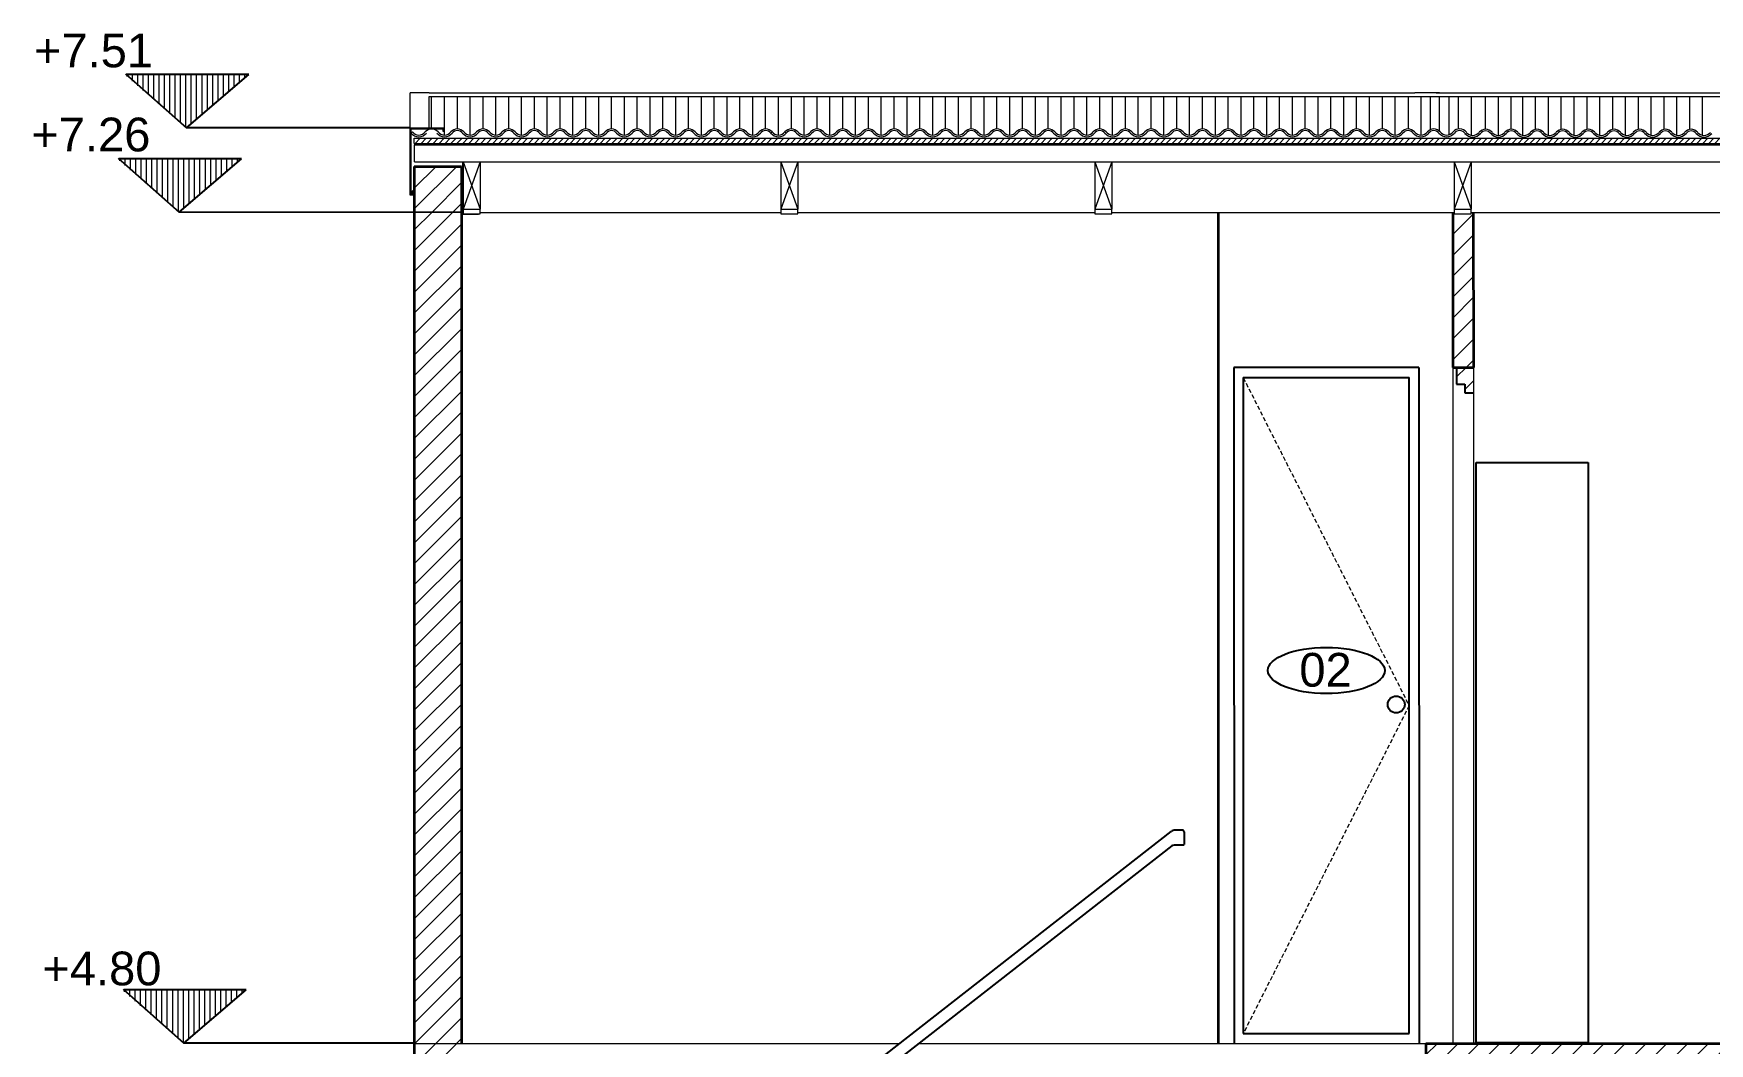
# Model space of a CAD drawing. Header units: metres. Extents: x -2569 to 4336, y -4195 to 694.
# Drawn here: x 3257.3 to 3754.3, y 394.4 to 693.6 of the extents above; entities that cross this region are included whole.
import ezdxf
from ezdxf.enums import TextEntityAlignment as Align

# ---------------------------------------------------------------- set-up
doc = ezdxf.new("R2010")
doc.units = ezdxf.units.M
doc.header["$LTSCALE"] = 5
doc.header["$MEASUREMENT"] = 0
doc.linetypes.add('HIDDEN', pattern=[0.375, 0.25, -0.125])
for name, color, linetype, lineweight in [('A-DOOR-FULL', 181, 'Continuous', 25), ('A-ELEV-MBE1', 7, 'Continuous', 35), ('A-ELEV-PATT', 255, 'Continuous', 18), ('A-FLOR-LEVL', 7, 'Continuous', 35), ('A-FURN', 253, 'Continuous', 18), ('A-SECT-PATT', 8, 'Continuous', 18), ('A-WALL-FULL', 7, 'Continuous', 35), ('APERTURE FINESTRE', 130, 'Continuous', 18), ('MURI NON SEZIONATI', 170, 'Continuous', 18), ('TETTO', 36, 'Continuous', 18)]:
    doc.layers.add(name, color=color, linetype=linetype, lineweight=lineweight)
for name, color, linetype in [('IKE120036-t1', 253, 'Continuous'), ('quote', 82, 'Continuous'), ('SCALE', 214, 'Continuous')]:
    doc.layers.add(name, color=color, linetype=linetype)
doc.styles.add('ARIAL', font='arial.ttf')

# ---------------------------------------------------------------- blocks, each defined once
blk = doc.blocks.new('族几何图形组合_3698-Left')
at = {"layer": 'IKE120036-t1'}
for p, q in [((-140, 2020), (250, 2020)), ((-140, 0), (-140, 2020)), ((250, 2020), (250, 0)), ((250, 0), (-140, 0))]:
    blk.add_line(p, q, dxfattribs=at)

msp = doc.modelspace()

# ---------------------------------------------------------------- hatches: boundary and pattern name
at = {"layer": 'A-ELEV-PATT'}
h = msp.add_hatch(dxfattribs=at)
h.set_pattern_fill('ANSI31', color=256, scale=0.5, angle=225, style=0)
h.set_pattern_definition([(270, (23751.0739, -12500.8747), (1.5875, -4e-15), [])])
h.paths.add_polyline_path([(3284.34, 681.48), (3302.74, 665.63), (3321.14, 681.48)])
h = msp.add_hatch(dxfattribs=at)
h.set_pattern_fill('ANSI31', color=256, scale=0.5, angle=225, style=0)
h.set_pattern_definition([(270, (23748.8844, -12525.8507), (1.5875, -4e-15), [])])
h.paths.add_polyline_path([(3282.15, 656.51), (3300.55, 640.65), (3318.95, 656.51)])
h = msp.add_hatch(dxfattribs=at)
h.set_pattern_fill('ANSI31', color=256, scale=0.5, angle=225, style=0)
h.set_pattern_definition([(270, (23750.3129, -12772.1049), (1.5875, -4e-15), [])])
h.paths.add_polyline_path([(3283.58, 410.25), (3301.98, 394.4), (3320.38, 410.25)])
at = {"layer": 'A-SECT-PATT'}
h = msp.add_hatch(dxfattribs=at)
h.set_pattern_fill('ANSI31', color=256, scale=35)
h.paths.add_polyline_path([(3384.21, 640.06), (3384.21, 640.06), (3384.21, 640.63), (3370.21, 640.64), (3370.21, 394.45), (3384.21, 394.45)])
h.paths.add_polyline_path([(3983.47, 654.28), (3969.47, 654.28), (3969.47, 394.43), (3983.47, 394.43)])
h = msp.add_hatch(dxfattribs=at)
h.set_pattern_fill('ANSI31', color=256, scale=35)
h.paths.add_polyline_path([(3370.21, 640.64), (3384.21, 640.63), (3384.21, 650.06), (3384.21, 654.28), (3370.21, 654.28)])
at = {"layer": 'A-SECT-PATT', "linetype": 'HIDDEN'}
h = msp.add_hatch(dxfattribs=at)
h.set_pattern_fill('ANSI31', color=256, scale=35)
h.paths.add_polyline_path([(3684.18, 640.63), (3683.57, 640.63), (3683.57, 640.23), (3678.18, 640.23), (3678.18, 594.69), (3684.29, 594.69)])
h = msp.add_hatch(dxfattribs=at)
h.set_pattern_fill('ANSI31', color=256, scale=35)
h.paths.add_polyline_path([(3684.29, 594.69), (3679.28, 594.69), (3679.28, 589.69), (3681.78, 589.69), (3681.78, 587.19), (3684.29, 587.19)])
at = {"layer": 'A-SECT-PATT'}
h = msp.add_hatch(dxfattribs=at)
h.set_pattern_fill('ANSI31', color=256, scale=35)
h.paths.add_polyline_path([(3983.47, 394.43), (3670.21, 394.39), (3670.21, 379.78), (3969.47, 380.39), (3969.46, 159.37), (3685.22, 159.37), (3684.99, 269.39), (3670.22, 269.39), (3670.22, 159.46), (3454.21, 159.45), (3454.21, 159.45), (3449.71, 159.45), (3384.21, 159.45), (3384.2, 394.39), (3370.21, 394.39), (3370.21, 159.37), (3369.92, 159.37), (3369.92, 122.39), (3384.21, 122.39), (3384.21, 149.37), (3670.22, 149.37), (3670.22, 124.37), (3685.22, 124.37), (3685.22, 149.37), (3969.47, 149.37), (3969.47, 124.37), (3984.47, 124.37), (3984.47, 159.37), (3983.47, 159.37)])
at = {"layer": 'TETTO'}
h = msp.add_hatch(dxfattribs=at)
h.set_pattern_fill('ANSI31', color=256, scale=10, style=0)
h.set_pattern_definition([(45, (1325.8644, -1143.1071), (-0.8838835, 0.8838835), [])])
h.paths.add_polyline_path([(3983.28, 662.59), (3370.21, 662.59), (3370.21, 661.09), (3983.28, 661.09)])

# ---------------------------------------------------------------- linework, layer by layer
at = {"layer": 'A-DOOR-FULL'}
for p, q in [((3668.1, 594.69), (3613.27, 594.69)), ((3613.27, 594.69), (3613.33, 394.43)), ((3616.02, 591.68), (3665.22, 591.68)), ((3616.02, 591.68), (3616.02, 397.29)), ((3665.22, 397.3), (3665.22, 591.68)), ((3668.1, 594.69), (3668.15, 394.45)), ((3684.28, 594.69), (3679.28, 594.69)), ((3679.28, 594.69), (3679.28, 589.69)), ((3679.28, 589.69), (3681.78, 589.69)), ((3681.78, 589.69), (3681.78, 587.19)), ((3681.78, 587.19), (3684.29, 587.19)), ((3616.02, 397.29), (3665.22, 397.3))]:
    msp.add_line(p, q, dxfattribs=at)
msp.add_circle((3661.4, 494.82), 2.5, dxfattribs=at)
at = {"layer": 'A-ELEV-MBE1'}
msp.add_line((3384.69, 650.06), (3384.21, 650.06), dxfattribs=at)
at = {"layer": 'A-FLOR-LEVL'}
msp.add_line((3370.21, 654.28), (3384.21, 654.28), dxfattribs=at)
at = {"layer": 'A-WALL-FULL'}
for p, q in [((3370.21, 654.28), (3370.21, 159.37)), ((3384.21, 654.28), (3384.21, 394.37)), ((3608.68, 394.43), (3608.68, 640.63)), ((3678.18, 640.63), (3678.18, 594.69)), ((3684.18, 640.63), (3684.29, 594.69)), ((3678.18, 594.69), (3684.28, 594.69)), ((3670.21, 394.39), (3983.47, 394.43)), ((3670.21, 394.39), (3670.21, 379.78))]:
    msp.add_line(p, q, dxfattribs=at)
at = {"layer": 'APERTURE FINESTRE', "linetype": 'HIDDEN'}
for p, q in [((3616.02, 591.68), (3665.22, 494.49)), ((3665.22, 494.49), (3616.02, 397.29))]:
    msp.add_line(p, q, dxfattribs=at)
at = {"layer": 'MURI NON SEZIONATI'}
for p, q in [((3678.18, 594.69), (3678.19, 394.39)), ((3684.29, 594.69), (3684.3, 394.39)), ((3370.21, 394.39), (3514.1, 394.39)), ((3519.87, 394.39), (3670.21, 394.39))]:
    msp.add_line(p, q, dxfattribs=at)
at = {"layer": 'quote'}
for p, q in [((3284.58, 681.66), (3302.63, 665.67)), ((3321.12, 681.48), (3284.78, 681.48)), ((3302.63, 665.67), (3321.12, 681.48)), ((3368.94, 665.7), (3302.6, 665.7)), ((3282.39, 656.68), (3300.44, 640.69)), ((3318.93, 656.51), (3282.59, 656.51)), ((3300.44, 640.69), (3318.93, 656.51)), ((3384.21, 640.63), (3300.44, 640.69)), ((3283.82, 410.43), (3301.87, 394.44)), ((3320.36, 410.25), (3284.02, 410.25)), ((3301.87, 394.44), (3320.36, 410.25)), ((3370.21, 394.43), (3301.87, 394.43))]:
    msp.add_line(p, q, dxfattribs=at)
msp.add_ellipse((3640.68, 504.89), major_axis=(-17.32, 0.04), ratio=0.395468, dxfattribs=at)
at = {"layer": 'SCALE'}
for p, q in [((3597.99, 457.62), (3595.86, 457.62)), ((3496.15, 380.39), (3594.63, 457.2)), ((3501.92, 380.39), (3594.9, 452.91)), ((3598.29, 453.12), (3595.51, 453.12)), ((3598.49, 457.12), (3598.49, 453.32))]:
    msp.add_line(p, q, dxfattribs=at)
for centre, radius, start, end in [((3595.86, 455.62), 2, 90, 127.9542), ((3597.99, 457.12), 0.5, 0, 90), ((3595.51, 452.12), 1, 90, 127.9542), ((3598.29, 453.32), 0.2, 270, 0)]:
    msp.add_arc(centre, radius, start, end, dxfattribs=at)
at = {"layer": 'TETTO'}
for p, q in [((3374.57, 676.06), (3368.94, 676.06)), ((3368.94, 668.38), (3368.94, 676.06)), ((3374.57, 676.06), (3659.54, 676.06)), ((3659.54, 676.06), (3666.89, 676.06)), ((3674.25, 676.06), (3666.89, 676.06)), ((3673.25, 676.06), (3686.88, 676.06)), ((3686.88, 676.06), (3974.04, 676.06)), ((3374.57, 675), (3674.25, 675)), ((3374.57, 668.38), (3374.57, 675)), ((3375.35, 668.38), (3375.35, 675.01)), ((3379.16, 668.38), (3379.16, 675.01)), ((3382.97, 668.38), (3382.97, 675.01)), ((3386.78, 668.38), (3386.78, 675.01)), ((3390.59, 668.38), (3390.59, 675)), ((3394.4, 668.38), (3394.4, 675)), ((3398.21, 668.38), (3398.21, 675)), ((3402.02, 668.38), (3402.02, 675)), ((3405.83, 668.38), (3405.83, 675)), ((3409.64, 668.38), (3409.64, 675)), ((3413.45, 668.38), (3413.45, 675)), ((3417.26, 668.38), (3417.26, 675)), ((3421.07, 668.38), (3421.07, 675)), ((3424.88, 668.38), (3424.88, 675)), ((3428.69, 668.38), (3428.69, 675)), ((3432.5, 668.38), (3432.5, 675)), ((3436.31, 668.38), (3436.31, 675)), ((3440.12, 668.38), (3440.12, 675)), ((3443.93, 668.38), (3443.93, 675)), ((3447.74, 668.38), (3447.74, 675)), ((3451.55, 668.38), (3451.55, 675)), ((3455.36, 668.38), (3455.36, 675)), ((3455.36, 668.38), (3455.36, 672.02)), ((3459.16, 668.38), (3459.16, 675)), ((3459.17, 668.38), (3459.17, 673.27)), ((3462.97, 668.38), (3462.97, 673.27)), ((3462.98, 668.38), (3462.98, 675)), ((3466.78, 668.38), (3466.78, 675)), ((3470.6, 668.38), (3470.6, 675)), ((3474.4, 668.38), (3474.4, 675)), ((3478.21, 668.38), (3478.21, 675)), ((3482.02, 668.38), (3482.02, 675)), ((3485.84, 668.38), (3485.84, 675)), ((3489.64, 668.38), (3489.64, 675)), ((3493.45, 668.38), (3493.45, 675)), ((3497.26, 668.38), (3497.26, 675)), ((3501.08, 668.38), (3501.08, 675)), ((3504.88, 668.38), (3504.88, 675)), ((3508.69, 668.38), (3508.69, 675)), ((3512.5, 668.38), (3512.5, 675)), ((3516.32, 668.38), (3516.32, 675)), ((3520.12, 668.38), (3520.12, 675)), ((3523.93, 668.38), (3523.93, 675)), ((3527.74, 668.38), (3527.74, 675)), ((3531.56, 668.38), (3531.56, 675)), ((3535.36, 668.38), (3535.36, 675)), ((3539.18, 668.38), (3539.18, 675)), ((3542.98, 668.38), (3542.98, 675)), ((3546.79, 668.38), (3546.79, 675)), ((3550.6, 668.38), (3550.6, 675)), ((3554.42, 668.38), (3554.42, 675)), ((3558.22, 668.38), (3558.22, 675)), ((3562.03, 668.38), (3562.03, 672.03)), ((3562.04, 668.38), (3562.04, 675)), ((3565.84, 668.38), (3565.84, 675)), ((3569.65, 668.38), (3569.65, 675)), ((3573.46, 668.38), (3573.46, 675)), ((3577.27, 668.38), (3577.27, 675)), ((3581.08, 668.38), (3581.08, 675)), ((3584.89, 668.38), (3584.89, 675)), ((3588.7, 668.38), (3588.7, 675)), ((3592.51, 668.38), (3592.51, 675)), ((3596.32, 668.38), (3596.32, 675)), ((3600.13, 668.38), (3600.13, 675)), ((3603.94, 668.38), (3603.94, 675)), ((3607.75, 668.38), (3607.75, 675)), ((3611.56, 668.38), (3611.56, 675)), ((3615.37, 668.38), (3615.37, 675)), ((3619.18, 668.38), (3619.18, 675)), ((3622.99, 668.38), (3622.99, 675)), ((3626.8, 668.38), (3626.8, 675)), ((3630.61, 668.38), (3630.61, 675)), ((3634.42, 668.38), (3634.42, 675)), ((3638.23, 668.38), (3638.23, 675)), ((3642.04, 668.38), (3642.04, 675)), ((3645.85, 668.38), (3645.85, 675)), ((3649.66, 668.38), (3649.66, 675)), ((3653.47, 668.38), (3653.47, 675)), ((3657.28, 668.38), (3657.28, 675)), ((3661.09, 668.38), (3661.09, 675)), ((3664.89, 675), (3664.9, 668.38)), ((3668.69, 675), (3668.69, 668.38)), ((3671.47, 675), (3671.47, 668.38)), ((3674.25, 675), (3696.88, 675)), ((3674.25, 668.38), (3674.25, 675)), ((3677.06, 668.38), (3677.06, 675)), ((3679.87, 668.38), (3679.87, 675)), ((3683.68, 668.38), (3683.68, 675)), ((3687.89, 668.38), (3687.89, 674.89)), ((3691.7, 668.38), (3691.7, 675)), ((3695.51, 668.38), (3695.51, 675)), ((3696.88, 675), (3980.85, 675)), ((3698.92, 668.38), (3698.92, 675)), ((3702.73, 668.38), (3702.73, 675)), ((3706.54, 668.38), (3706.54, 675)), ((3710.35, 668.38), (3710.35, 675)), ((3714.16, 668.38), (3714.16, 675)), ((3717.97, 668.38), (3717.97, 675)), ((3721.78, 668.38), (3721.78, 675)), ((3725.59, 668.38), (3725.59, 675)), ((3729.4, 668.38), (3729.4, 675)), ((3733.21, 668.38), (3733.21, 675)), ((3737.02, 668.38), (3737.02, 675)), ((3740.83, 668.38), (3740.83, 675)), ((3744.64, 668.38), (3744.64, 675)), ((3748.45, 668.38), (3748.45, 675)), ((3752.26, 668.38), (3752.26, 675)), ((3368.94, 665.7), (3368.94, 668.38)), ((3374.57, 665.37), (3374.57, 668.38)), ((3375.35, 665.37), (3375.35, 668.38)), ((3379.16, 663.56), (3379.16, 668.38)), ((3382.97, 665.37), (3382.97, 668.38)), ((3386.78, 663.56), (3386.78, 668.38)), ((3390.59, 665.37), (3390.59, 668.38)), ((3394.4, 663.56), (3394.4, 668.38)), ((3398.21, 665.37), (3398.21, 668.38)), ((3402.02, 663.56), (3402.02, 668.38)), ((3405.83, 665.37), (3405.83, 668.38)), ((3409.64, 663.56), (3409.64, 668.38)), ((3413.45, 665.37), (3413.45, 668.38)), ((3417.26, 663.56), (3417.26, 668.38)), ((3421.07, 665.37), (3421.07, 668.38)), ((3424.88, 663.55), (3424.88, 668.38)), ((3428.69, 665.36), (3428.69, 668.38)), ((3432.5, 663.55), (3432.5, 668.38)), ((3436.31, 665.36), (3436.31, 668.38)), ((3440.12, 663.56), (3440.12, 668.38)), ((3443.93, 665.37), (3443.93, 668.38)), ((3447.74, 663.55), (3447.74, 668.38)), ((3451.55, 665.36), (3451.55, 668.38)), ((3455.35, 663.56), (3455.35, 668.38)), ((3455.36, 663.55), (3455.36, 668.38)), ((3459.17, 665.36), (3459.17, 668.38)), ((3459.16, 665.37), (3459.16, 668.38)), ((3462.97, 663.56), (3462.97, 668.38)), ((3462.98, 663.55), (3462.98, 668.38)), ((3466.78, 665.37), (3466.78, 668.38)), ((3470.59, 663.56), (3470.59, 668.38)), ((3474.4, 665.37), (3474.4, 668.38)), ((3478.21, 663.56), (3478.21, 668.38)), ((3482.02, 665.37), (3482.02, 668.38)), ((3485.83, 663.56), (3485.83, 668.38)), ((3489.64, 665.37), (3489.64, 668.38)), ((3493.45, 663.56), (3493.45, 668.38)), ((3497.26, 665.36), (3497.26, 668.38)), ((3501.08, 663.56), (3501.08, 668.38)), ((3504.88, 665.36), (3504.88, 668.38)), ((3508.69, 663.56), (3508.69, 668.38)), ((3512.5, 665.36), (3512.5, 668.38)), ((3516.32, 663.56), (3516.32, 668.38)), ((3520.12, 665.36), (3520.12, 668.38)), ((3523.93, 663.56), (3523.93, 668.38)), ((3527.74, 665.36), (3527.74, 668.38)), ((3531.56, 663.56), (3531.56, 668.38)), ((3535.36, 665.35), (3535.36, 668.38)), ((3539.18, 663.56), (3539.18, 668.38)), ((3542.98, 665.36), (3542.98, 668.38)), ((3546.79, 663.56), (3546.79, 668.38)), ((3550.6, 665.36), (3550.6, 668.38)), ((3554.42, 663.56), (3554.42, 668.38)), ((3558.22, 665.35), (3558.22, 668.38)), ((3562.03, 663.56), (3562.03, 668.38)), ((3562.04, 663.56), (3562.04, 668.38)), ((3565.84, 665.36), (3565.84, 668.38)), ((3569.65, 663.56), (3569.65, 668.38)), ((3573.46, 665.36), (3573.46, 668.38)), ((3577.27, 663.56), (3577.27, 668.38)), ((3581.08, 665.36), (3581.08, 668.38)), ((3584.89, 663.56), (3584.89, 668.38)), ((3588.7, 665.36), (3588.7, 668.38)), ((3592.51, 663.56), (3592.51, 668.38)), ((3596.32, 665.36), (3596.32, 668.38)), ((3600.13, 663.56), (3600.13, 668.38)), ((3603.94, 665.36), (3603.94, 668.38)), ((3607.75, 663.56), (3607.75, 668.38)), ((3611.56, 665.36), (3611.56, 668.38)), ((3615.37, 663.56), (3615.37, 668.38)), ((3619.18, 665.36), (3619.18, 668.38)), ((3622.99, 663.56), (3622.99, 668.38)), ((3626.8, 665.36), (3626.8, 668.38)), ((3630.61, 663.55), (3630.61, 668.38)), ((3634.42, 665.35), (3634.42, 668.38)), ((3638.23, 663.55), (3638.23, 668.38)), ((3642.04, 665.35), (3642.04, 668.38)), ((3645.85, 663.56), (3645.85, 668.38)), ((3649.66, 665.36), (3649.66, 668.38)), ((3653.47, 663.55), (3653.47, 668.38)), ((3657.28, 665.35), (3657.28, 668.38)), ((3661.09, 663.55), (3661.09, 668.38)), ((3664.9, 668.38), (3664.9, 665.35)), ((3668.69, 668.38), (3668.69, 663.56)), ((3671.47, 668.38), (3671.47, 665.25)), ((3674.25, 664.47), (3674.25, 668.38)), ((3677.06, 663.78), (3677.06, 668.38)), ((3679.87, 665.37), (3679.87, 668.38)), ((3683.68, 663.56), (3683.68, 668.38)), ((3687.89, 665.26), (3687.89, 668.38)), ((3691.7, 663.46), (3691.7, 668.38)), ((3695.51, 665.37), (3695.51, 668.38)), ((3698.92, 663.56), (3698.92, 668.38)), ((3702.73, 665.37), (3702.73, 668.38)), ((3706.54, 663.56), (3706.54, 668.38)), ((3710.35, 665.37), (3710.35, 668.38)), ((3714.16, 663.56), (3714.16, 668.38)), ((3717.97, 665.37), (3717.97, 668.38)), ((3721.78, 663.56), (3721.78, 668.38)), ((3725.59, 665.37), (3725.59, 668.38)), ((3729.4, 663.56), (3729.4, 668.38)), ((3733.21, 665.37), (3733.21, 668.38)), ((3737.02, 663.55), (3737.02, 668.38)), ((3740.83, 665.36), (3740.83, 668.38)), ((3744.64, 663.55), (3744.64, 668.38)), ((3748.45, 665.36), (3748.45, 668.38)), ((3752.26, 663.56), (3752.26, 668.38)), ((3369.63, 664.47), (3369.24, 664.15)), ((3370.21, 662.59), (3983.28, 662.59)), ((3370.21, 661.09), (3370.21, 662.59)), ((3370.21, 661.09), (3684.18, 661.09)), ((3378.64, 664.7), (3378.94, 664.7)), ((3476.31, 664.47), (3475.92, 664.15)), ((3480.12, 664.47), (3480.51, 664.15)), ((3537.27, 664.47), (3536.88, 664.15)), ((3643.95, 664.47), (3643.56, 664.15)), ((3647.76, 664.47), (3648.15, 664.15)), ((3684.18, 661.09), (3983.29, 661.09)), ((3370.21, 660.63), (3684.18, 660.63)), ((3370.21, 660.63), (3370.21, 655.63)), ((3684.18, 660.63), (3983.29, 660.63)), ((3370.24, 655.63), (3684.18, 655.63)), ((3384.64, 650.06), (3384.64, 655.63)), ((3384.69, 655.63), (3384.69, 641.61)), ((3384.69, 655.63), (3389.69, 655.63)), ((3384.69, 655.63), (3389.69, 641.61)), ((3389.69, 655.63), (3384.69, 641.61)), ((3389.69, 655.63), (3389.69, 641.61)), ((3478.9, 655.63), (3478.9, 641.61)), ((3478.9, 655.63), (3483.9, 655.63)), ((3478.9, 655.63), (3483.9, 641.61)), ((3483.9, 655.63), (3478.9, 641.61)), ((3483.9, 655.63), (3483.9, 641.61)), ((3572.03, 655.63), (3572.03, 641.61)), ((3572.03, 655.63), (3577.03, 655.63)), ((3572.03, 655.63), (3577.03, 641.61)), ((3577.03, 655.63), (3572.03, 641.61)), ((3577.03, 655.63), (3577.03, 641.61)), ((3678.57, 655.63), (3678.57, 641.61)), ((3678.57, 655.63), (3683.57, 641.61)), ((3683.57, 655.63), (3678.57, 641.61)), ((3683.57, 655.63), (3683.57, 641.61)), ((3684.18, 655.63), (3983.29, 655.63)), ((3369.64, 646), (3369.64, 647)), ((3369.94, 647), (3369.64, 647)), ((3369.94, 645.7), (3369.94, 647)), ((3384.69, 641.61), (3389.69, 641.61)), ((3478.9, 641.61), (3483.9, 641.61)), ((3572.03, 641.61), (3577.03, 641.61)), ((3678.57, 641.61), (3683.57, 641.61)), ((3389.21, 640.06), (3389.21, 640.23)), ((3389.69, 640.63), (3478.9, 640.63)), ((3483.9, 640.63), (3572.03, 640.63)), ((3577.03, 640.63), (3676.06, 640.63)), ((3676.06, 640.63), (3678.57, 640.63)), ((3683.57, 640.63), (3778.44, 640.63))]:
    msp.add_line(p, q, dxfattribs=at)
for points in [[(3369.94, 645.7), (3368.94, 645.7), (3368.94, 665.7), (3378.94, 665.7), (3378.94, 664.7)], [(3369.64, 646), (3369.24, 646), (3369.24, 665.4), (3378.64, 665.4), (3378.64, 664.7)], [(3384.21, 650.06), (3384.21, 640.06), (3389.21, 640.06)], [(3384.69, 641.61), (3384.69, 640.23), (3389.69, 640.23), (3389.69, 641.61)], [(3478.9, 641.61), (3478.9, 640.23), (3483.9, 640.23), (3483.9, 641.61)], [(3572.03, 641.61), (3572.03, 640.23), (3577.03, 640.23), (3577.03, 641.61)], [(3678.57, 641.61), (3678.57, 640.23), (3683.57, 640.23), (3683.57, 641.61)]]:
    msp.add_lwpolyline(points, dxfattribs=at)
for centre, radius, start, end in [((3371.54, 666.03), 2.97, 219.4241, 320.5759), ((3371.54, 666.03), 2.47, 219.4241, 320.5759), ((3375.35, 662.9), 2.47, 39.4241, 140.5759), ((3379.16, 666.03), 2.97, 219.4241, 320.5759), ((3379.16, 666.03), 2.47, 219.4241, 320.5759), ((3382.97, 662.9), 2.47, 39.4241, 140.5759), ((3382.97, 662.9), 1.97, 39.4241, 140.5759), ((3386.78, 666.03), 2.97, 219.4241, 320.5759), ((3386.78, 666.03), 2.47, 219.4241, 320.5759), ((3390.59, 662.9), 2.47, 39.4241, 140.5759), ((3390.59, 662.9), 1.97, 39.4241, 140.5759), ((3394.4, 666.03), 2.97, 219.4241, 320.5759), ((3394.4, 666.03), 2.47, 219.4241, 320.5759), ((3398.21, 662.9), 2.47, 39.4241, 140.5759), ((3398.21, 662.9), 1.97, 39.4241, 140.5759), ((3402.02, 666.03), 2.97, 219.4241, 320.5759), ((3402.02, 666.03), 2.47, 219.4241, 320.5759), ((3405.83, 662.9), 2.47, 39.4241, 140.5759), ((3405.83, 662.9), 1.97, 39.4241, 140.5759), ((3409.64, 666.03), 2.97, 219.4241, 320.5759), ((3409.64, 666.03), 2.47, 219.4241, 320.5759), ((3413.45, 662.9), 2.47, 39.4241, 140.5759), ((3413.45, 662.9), 1.97, 39.4241, 140.5759), ((3417.26, 666.03), 2.97, 219.4241, 320.5759), ((3417.26, 666.03), 2.47, 219.4241, 320.5759), ((3421.07, 662.9), 2.47, 39.4241, 140.5759), ((3421.07, 662.9), 1.97, 39.4241, 140.5759), ((3424.88, 666.03), 2.97, 219.4241, 320.5759), ((3424.88, 666.03), 2.47, 219.4241, 320.5759), ((3428.69, 662.9), 2.47, 39.4241, 140.5759), ((3428.69, 662.9), 1.97, 39.4241, 140.5759), ((3432.5, 666.03), 2.97, 219.4241, 320.5759), ((3432.5, 666.03), 2.47, 219.4241, 320.5759), ((3436.31, 662.9), 2.47, 39.4241, 140.5759), ((3436.31, 662.9), 1.97, 39.4241, 140.5759), ((3440.12, 666.03), 2.97, 219.4241, 320.5759), ((3440.12, 666.03), 2.47, 219.4241, 320.5759), ((3443.93, 662.9), 2.47, 39.4241, 140.5759), ((3443.93, 662.9), 1.97, 39.4241, 140.5759), ((3447.74, 666.03), 2.97, 219.4241, 320.5759), ((3447.74, 666.03), 2.47, 219.4241, 320.5759), ((3451.55, 662.9), 2.47, 39.4241, 140.5759), ((3451.55, 662.9), 1.97, 39.4241, 140.5759), ((3455.36, 666.03), 2.97, 219.4241, 320.5759), ((3455.36, 666.03), 2.47, 219.4241, 320.5759), ((3459.17, 662.9), 2.47, 39.4241, 140.5759), ((3459.17, 662.9), 1.97, 39.4241, 140.5759), ((3462.98, 666.03), 2.97, 219.4241, 320.5759), ((3462.98, 666.03), 2.47, 219.4241, 320.5759), ((3466.79, 662.9), 2.47, 39.4241, 140.5759), ((3466.79, 662.9), 1.97, 39.4241, 140.5759), ((3470.6, 666.03), 2.97, 219.4241, 320.5759), ((3470.6, 666.03), 2.47, 219.4241, 320.5759), ((3474.41, 662.9), 2.47, 39.4241, 140.5759), ((3474.41, 662.9), 1.97, 39.4241, 140.5759), ((3478.22, 666.03), 2.97, 219.4241, 320.5759), ((3478.22, 666.03), 2.97, 219.4241, 320.5759), ((3478.22, 666.03), 2.47, 219.4241, 320.5759), ((3478.22, 666.03), 2.47, 219.4241, 320.5759), ((3482.03, 662.9), 2.47, 39.4241, 140.5759), ((3482.03, 662.9), 1.97, 39.4241, 140.5759), ((3485.84, 666.03), 2.97, 219.4241, 320.5759), ((3485.84, 666.03), 2.47, 219.4241, 320.5759), ((3489.65, 662.9), 2.47, 39.4241, 140.5759), ((3489.65, 662.9), 1.97, 39.4241, 140.5759), ((3493.46, 666.03), 2.97, 219.4241, 320.5759), ((3493.46, 666.03), 2.47, 219.4241, 320.5759), ((3497.27, 662.9), 2.47, 39.4241, 140.5759), ((3497.27, 662.9), 1.97, 39.4241, 140.5759), ((3501.08, 666.03), 2.97, 219.4241, 320.5759), ((3501.08, 666.03), 2.47, 219.4241, 320.5759), ((3504.89, 662.9), 2.47, 39.4241, 140.5759), ((3504.89, 662.9), 1.97, 39.4241, 140.5759), ((3508.7, 666.03), 2.97, 219.4241, 320.5759), ((3508.7, 666.03), 2.47, 219.4241, 320.5759), ((3512.51, 662.9), 2.47, 39.4241, 140.5759), ((3512.51, 662.9), 1.97, 39.4241, 140.5759), ((3516.32, 666.03), 2.97, 219.4241, 320.5759), ((3516.32, 666.03), 2.47, 219.4241, 320.5759), ((3520.13, 662.9), 2.47, 39.4241, 140.5759), ((3520.13, 662.9), 1.97, 39.4241, 140.5759), ((3523.94, 666.03), 2.97, 219.4241, 320.5759), ((3523.94, 666.03), 2.47, 219.4241, 320.5759), ((3527.75, 662.9), 2.47, 39.4241, 140.5759), ((3527.75, 662.9), 1.97, 39.4241, 140.5759), ((3531.56, 666.03), 2.97, 219.4241, 320.5759), ((3531.56, 666.03), 2.47, 219.4241, 320.5759), ((3535.37, 662.9), 2.47, 39.4241, 140.5759), ((3535.37, 662.9), 1.97, 39.4241, 140.5759), ((3539.18, 666.03), 2.97, 219.4241, 320.5759), ((3539.18, 666.03), 2.97, 219.4241, 320.5759), ((3539.18, 666.03), 2.47, 219.4241, 320.5759), ((3539.18, 666.03), 2.47, 219.4241, 320.5759), ((3542.99, 662.9), 2.47, 39.4241, 140.5759), ((3542.99, 662.9), 2.47, 39.4241, 140.5759), ((3542.99, 662.9), 1.97, 39.4241, 140.5759), ((3542.99, 662.9), 1.97, 39.4241, 140.5759), ((3546.8, 666.03), 2.97, 219.4241, 320.5759), ((3546.8, 666.03), 2.47, 219.4241, 320.5759), ((3550.61, 662.9), 2.47, 39.4241, 140.5759), ((3550.61, 662.9), 1.97, 39.4241, 140.5759), ((3554.42, 666.03), 2.97, 219.4241, 320.5759), ((3554.42, 666.03), 2.47, 219.4241, 320.5759), ((3558.23, 662.9), 2.47, 39.4241, 140.5759), ((3558.23, 662.9), 1.97, 39.4241, 140.5759), ((3562.04, 666.03), 2.97, 219.4241, 320.5759), ((3562.04, 666.03), 2.47, 219.4241, 320.5759), ((3565.85, 662.9), 2.47, 39.4241, 140.5759), ((3565.85, 662.9), 1.97, 39.4241, 140.5759), ((3569.66, 666.03), 2.97, 219.4241, 320.5759), ((3569.66, 666.03), 2.47, 219.4241, 320.5759), ((3573.47, 662.9), 2.47, 39.4241, 140.5759), ((3573.47, 662.9), 1.97, 39.4241, 140.5759), ((3577.28, 666.03), 2.97, 219.4241, 320.5759), ((3577.28, 666.03), 2.47, 219.4241, 320.5759), ((3581.09, 662.9), 2.47, 39.4241, 140.5759), ((3581.09, 662.9), 1.97, 39.4241, 140.5759), ((3584.9, 666.03), 2.97, 219.4241, 320.5759), ((3584.9, 666.03), 2.47, 219.4241, 320.5759), ((3588.71, 662.9), 2.47, 39.4241, 140.5759), ((3588.71, 662.9), 1.97, 39.4241, 140.5759), ((3592.52, 666.03), 2.97, 219.4241, 320.5759), ((3592.52, 666.03), 2.47, 219.4241, 320.5759), ((3596.33, 662.9), 2.47, 39.4241, 140.5759), ((3596.33, 662.9), 1.97, 39.4241, 140.5759), ((3600.14, 666.03), 2.97, 219.4241, 320.5759), ((3600.14, 666.03), 2.47, 219.4241, 320.5759), ((3603.95, 662.9), 2.47, 39.4241, 140.5759), ((3603.95, 662.9), 1.97, 39.4241, 140.5759), ((3607.76, 666.03), 2.97, 219.4241, 320.5759), ((3607.76, 666.03), 2.47, 219.4241, 320.5759), ((3611.57, 662.9), 2.47, 39.4241, 140.5759), ((3611.57, 662.9), 1.97, 39.4241, 140.5759), ((3615.38, 666.03), 2.97, 219.4241, 320.5759), ((3615.38, 666.03), 2.47, 219.4241, 320.5759), ((3619.19, 662.9), 2.47, 39.4241, 140.5759), ((3619.19, 662.9), 1.97, 39.4241, 140.5759), ((3623, 666.03), 2.97, 219.4241, 320.5759), ((3623, 666.03), 2.47, 219.4241, 320.5759), ((3626.81, 662.9), 2.47, 39.4241, 140.5759), ((3626.81, 662.9), 1.97, 39.4241, 140.5759), ((3630.62, 666.03), 2.97, 219.4241, 320.5759), ((3630.62, 666.03), 2.47, 219.4241, 320.5759), ((3634.43, 662.9), 2.47, 39.4241, 140.5759), ((3634.43, 662.9), 1.97, 39.4241, 140.5759), ((3638.24, 666.03), 2.97, 219.4241, 320.5759), ((3638.24, 666.03), 2.47, 219.4241, 320.5759), ((3642.05, 662.9), 2.47, 39.4241, 140.5759), ((3642.05, 662.9), 1.97, 39.4241, 140.5759), ((3645.86, 666.03), 2.97, 219.4241, 320.5759), ((3645.86, 666.03), 2.97, 219.4241, 320.5759), ((3645.86, 666.03), 2.47, 219.4241, 320.5759), ((3645.86, 666.03), 2.47, 219.4241, 320.5759), ((3649.67, 662.9), 2.47, 39.4241, 140.5759), ((3649.67, 662.9), 1.97, 39.4241, 140.5759), ((3653.48, 666.03), 2.97, 219.4241, 320.5759), ((3653.48, 666.03), 2.47, 219.4241, 320.5759), ((3657.29, 662.9), 2.47, 39.4241, 140.5759), ((3657.29, 662.9), 1.97, 39.4241, 140.5759), ((3661.1, 666.03), 2.97, 219.4241, 320.5759), ((3661.1, 666.03), 2.47, 219.4241, 320.5759), ((3664.91, 662.9), 2.47, 39.4241, 140.5759), ((3664.91, 662.9), 1.97, 39.4241, 140.5759), ((3668.72, 666.03), 2.97, 219.4241, 320.5759), ((3668.72, 666.03), 2.47, 219.4241, 320.5759), ((3672.53, 662.9), 2.47, 39.4241, 140.5759), ((3672.53, 662.9), 1.97, 39.4241, 140.5759), ((3676.34, 666.03), 2.97, 219.4241, 320.5759), ((3676.34, 666.03), 2.47, 219.4241, 320.5759), ((3680.17, 662.86), 2.51, 36.6399, 140.1072), ((3680.17, 662.86), 2.01, 35.9755, 139.9789), ((3684.08, 665.92), 2.97, 219.4241, 320.5759), ((3684.08, 665.92), 2.47, 219.4241, 320.5759), ((3687.89, 662.79), 2.47, 39.4241, 140.5759), ((3687.89, 662.79), 1.97, 39.4241, 140.5759), ((3691.7, 665.92), 2.97, 219.4241, 320.5759), ((3691.7, 665.92), 2.47, 219.4241, 320.5759), ((3695.51, 662.79), 2.47, 39.4241, 140.5759), ((3695.51, 662.79), 1.97, 39.4241, 140.5759), ((3699.32, 665.92), 2.97, 219.4241, 320.5759), ((3699.32, 665.92), 2.47, 219.4241, 320.5759), ((3703.13, 662.79), 2.47, 39.4241, 140.5759), ((3703.13, 662.79), 1.97, 39.4241, 140.5759), ((3706.94, 665.92), 2.97, 219.4241, 320.5759), ((3706.94, 665.92), 2.47, 219.4241, 320.5759), ((3710.75, 662.79), 2.47, 39.4241, 140.5759), ((3710.75, 662.79), 1.97, 39.4241, 140.5759), ((3714.56, 665.92), 2.97, 219.4241, 320.5759), ((3714.56, 665.92), 2.47, 219.4241, 320.5759), ((3718.37, 662.79), 2.47, 39.4241, 140.5759), ((3718.37, 662.79), 1.97, 39.4241, 140.5759), ((3722.18, 665.92), 2.97, 219.4241, 320.5759), ((3722.18, 665.92), 2.47, 219.4241, 320.5759), ((3725.99, 662.79), 2.47, 39.4241, 140.5759), ((3725.99, 662.79), 1.97, 39.4241, 140.5759), ((3729.8, 665.92), 2.97, 219.4241, 320.5759), ((3729.8, 665.92), 2.47, 219.4241, 320.5759), ((3733.61, 662.79), 2.47, 39.4241, 140.5759), ((3733.61, 662.79), 1.97, 39.4241, 140.5759), ((3737.42, 665.92), 2.97, 219.4241, 320.5759), ((3737.42, 665.92), 2.47, 219.4241, 320.5759), ((3741.23, 662.79), 2.47, 39.4241, 140.5759), ((3741.23, 662.79), 1.97, 39.4241, 140.5759), ((3745.04, 665.92), 2.97, 219.4241, 320.5759), ((3745.04, 665.92), 2.47, 219.4241, 320.5759), ((3748.85, 662.79), 2.47, 39.4241, 140.5759), ((3748.85, 662.79), 1.97, 39.4241, 140.5759), ((3752.66, 665.92), 2.97, 219.4241, 320.5759), ((3752.66, 665.92), 2.47, 219.4241, 320.5759)]:
    msp.add_arc(centre, radius, start, end, dxfattribs=at)

# ---------------------------------------------------------------- block references
at = {"layer": 'A-FURN', "xscale": 0.08515111750559651, "yscale": 0.08515111750559651, "zscale": 0.08515111750559651}
msp.add_blockref('族几何图形组合_3698-Left', (3696.99, 394.54), dxfattribs=at)

# ---------------------------------------------------------------- texts
at = {"layer": 'quote', "insert": (3257.4, 693.63), "char_height": 10, "attachment_point": 1, "style": 'ARIAL'}
msp.add_mtext_dynamic_manual_height_columns('+7.51', width=0.1, gutter_width=9, heights=[0], dxfattribs=at)
at = {"layer": 'quote', "char_height": 10, "attachment_point": 1, "style": 'ARIAL'}
for s, insert in [('+7.26', (3256.6, 668.71)), ('+4.80', (3259.88, 421.59))]:
    msp.add_mtext(s, dxfattribs=dict(at, insert=insert))
at = {"layer": 'quote', "style": 'ARIAL'}
msp.add_attdef('02', text='', height=10, dxfattribs=at).set_placement((3640.43, 505.09), align=Align.MIDDLE_CENTER)

doc.saveas('drawing.dxf')
